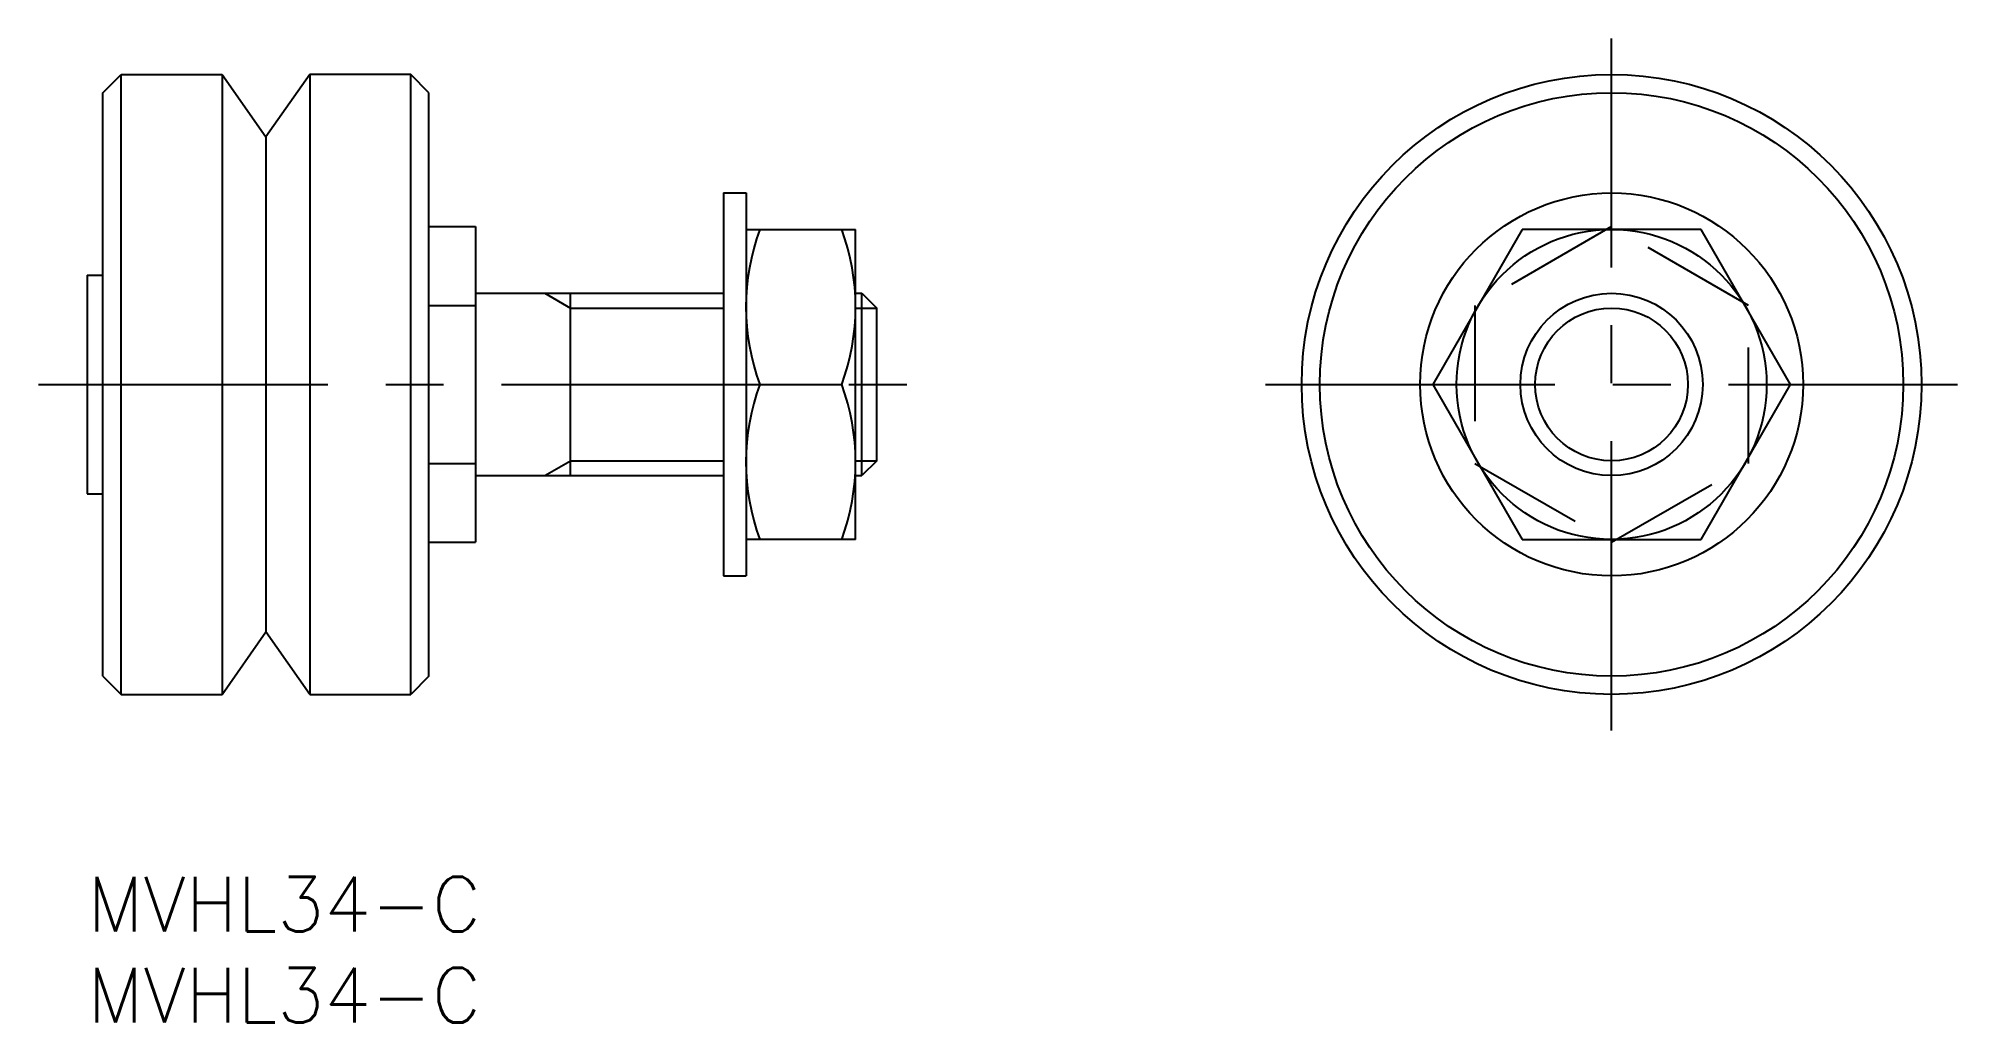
# Model space of a CAD drawing. Extents: x -3 to 103, y -8 to 46.
import ezdxf

# ---------------------------------------------------------------- set-up
doc = ezdxf.new("R2010")
doc.units = 0
doc.header["$LTSCALE"] = 0.5
doc.linetypes.add('CENTER', pattern=[50.8, 31.75, -6.35, 6.35, -6.35])
doc.linetypes.add('DASHED', pattern=[19.05, 12.7, -6.35])
for name, color, linetype in [('MSM_CENTER', 1, 'CENTER'), ('MSM_CONTINUOUS', 7, 'CONTINUOUS'), ('MSM_DASHED', 4, 'DASHED'), ('MSM_NARROW', 5, 'CONTINUOUS'), ('MSM_PART_NUMBER', 7, 'CONTINUOUS')]:
    doc.layers.add(name, color=color, linetype=linetype)
doc.styles.get("Standard").update_dxf_attribs({"font": 'txt.shx', "height": 3, "bigfont": 'bigfont.shx'})

# ---------------------------------------------------------------- blocks, each defined once
blk = doc.blocks.new('*U4')
at = {"layer": 'MSM_PART_NUMBER'}
blk.add_text('MVHL34-C', height=3, dxfattribs=at).set_placement((0, -3))
blk = doc.blocks.new('*U5')
at = {"layer": 'MSM_PART_NUMBER'}
blk.add_text('MVHL34-C', height=3, dxfattribs=at).set_placement((0, -8))

msp = doc.modelspace()

# ---------------------------------------------------------------- linework, layer by layer
at = {"layer": 'MSM_CENTER'}
for p, q in [((83.61, 8.02), (83.61, 45.98)), ((-2.68, 27), (45.73, 27)), ((64.63, 27), (102.59, 27))]:
    msp.add_line(p, q, dxfattribs=at)
at = {"layer": 'MSM_CONTINUOUS'}
for p, q in [((0.86, 43), (1.86, 44)), ((1.86, 10), (1.86, 44)), ((1.86, 44), (7.39, 44)), ((7.39, 44), (9.8, 40.57)), ((7.39, 44), (7.39, 10)), ((12.21, 44), (9.8, 40.57)), ((17.74, 44), (12.21, 44)), ((12.21, 44), (12.21, 10)), ((17.74, 10), (17.74, 44)), ((18.74, 43), (17.74, 44)), ((0.86, 11), (0.86, 43)), ((18.74, 11), (18.74, 43)), ((9.8, 40.57), (9.8, 13.43)), ((34.89, 37.5), (34.89, 16.5)), ((34.89, 37.5), (36.14, 37.5)), ((36.14, 37.5), (36.14, 16.5)), ((18.74, 35.66), (21.3, 35.66)), ((21.3, 35.66), (21.3, 18.34)), ((36.14, 35.5), (42.14, 35.5)), ((42.14, 18.5), (42.14, 35.5)), ((42.14, 18.5), (42.14, 35.5)), ((78.7, 35.5), (73.8, 27)), ((88.52, 35.5), (78.7, 35.5)), ((93.43, 27), (88.52, 35.5)), ((0, 33), (0, 21)), ((0, 33), (0.86, 33)), ((21.3, 32), (34.89, 32)), ((26.5, 22), (26.5, 32)), ((42.14, 32), (42.49, 32)), ((42.49, 22), (42.49, 32)), ((42.49, 32), (43.3, 31.19)), ((18.74, 31.33), (21.3, 31.33)), ((43.3, 22.81), (43.3, 31.19)), ((36.9, 27), (41.38, 27)), ((73.8, 27), (78.7, 18.5)), ((88.52, 18.5), (93.43, 27)), ((18.74, 22.67), (21.3, 22.67)), ((43.3, 22.81), (42.49, 22)), ((21.3, 22), (34.89, 22)), ((42.14, 22), (42.49, 22)), ((0, 21), (0.86, 21)), ((18.74, 18.34), (21.3, 18.34)), ((42.14, 18.5), (36.14, 18.5)), ((78.7, 18.5), (88.52, 18.5)), ((34.89, 16.5), (36.14, 16.5)), ((7.39, 10), (9.8, 13.43)), ((12.21, 10), (9.8, 13.43)), ((0.86, 11), (1.86, 10)), ((18.74, 11), (17.74, 10)), ((1.86, 10), (7.39, 10)), ((12.21, 10), (17.74, 10))]:
    msp.add_line(p, q, dxfattribs=at)
for radius in [17, 16, 10.5, 8.5, 5]:
    msp.add_circle((83.61, 27), radius, dxfattribs=at)
for centre, start, end in [((48.41, 31.25), 159.7438, 200.2562), ((29.86, 31.25), 339.7438, 20.2562), ((48.41, 22.75), 159.7438, 200.2562), ((29.86, 22.75), 339.7438, 20.2562)]:
    msp.add_arc(centre, 12.28, start, end, dxfattribs=at)
at = {"layer": 'MSM_DASHED'}
for p, q in [((83.61, 35.66), (76.11, 31.33)), ((91.11, 31.33), (83.61, 35.66)), ((76.11, 31.33), (76.11, 22.67)), ((91.11, 22.67), (91.11, 31.33)), ((76.11, 22.67), (83.61, 18.34)), ((83.61, 18.34), (91.11, 22.67))]:
    msp.add_line(p, q, dxfattribs=at)
at = {"layer": 'MSM_NARROW'}
for p, q in [((25.09, 32), (26.5, 31.19)), ((26.5, 31.19), (34.89, 31.19)), ((42.14, 31.19), (43.3, 31.19)), ((25.09, 22), (26.5, 22.81)), ((26.5, 22.81), (34.89, 22.81)), ((42.14, 22.81), (43.3, 22.81))]:
    msp.add_line(p, q, dxfattribs=at)
msp.add_circle((83.61, 27), 4.19, dxfattribs=at)

# ---------------------------------------------------------------- block references
at = {"layer": 'MSM_CONTINUOUS'}
for name in ['*U4', '*U5']:
    msp.add_blockref(name, (0, 0), dxfattribs=at)

doc.saveas('drawing.dxf')
